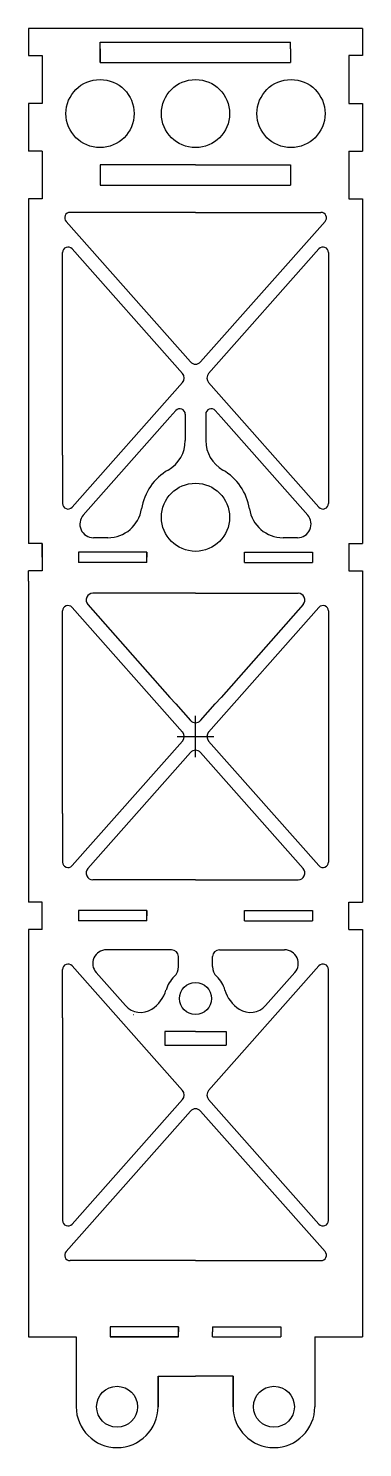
# Model space of a CAD drawing. Header units: millimetres. Extents: x 2324 to 2373, y 1493 to 1701.
import ezdxf

# ---------------------------------------------------------------- set-up
doc = ezdxf.new("R2010")
doc.units = ezdxf.units.MM
doc.layers.add('2mm碳板', color=1, linetype='Continuous')

msp = doc.modelspace()

# ---------------------------------------------------------------- linework, layer by layer
at = {"layer": '2mm碳板'}
for p, q in [((2323.78, 1701.01), (2323.78, 1697.01)), ((2323.78, 1701.01), (2323.78, 1697.01)), ((2372.78, 1701.01), (2323.78, 1701.01)), ((2372.78, 1701.01), (2372.78, 1697.01)), ((2334.32, 1698.01), (2334.32, 1699.01)), ((2334.32, 1699.01), (2362.2, 1699.01)), ((2334.32, 1698.01), (2334.32, 1696.01)), ((2334.32, 1696.01), (2334.32, 1698.01)), ((2362.2, 1698.01), (2362.2, 1699.01)), ((2362.2, 1698.01), (2362.2, 1696.01)), ((2323.78, 1697.01), (2325.28, 1697.01)), ((2323.78, 1697.01), (2325.78, 1697.01)), ((2325.78, 1697.01), (2325.78, 1690.01)), ((2325.78, 1697.01), (2325.78, 1690.01)), ((2334.32, 1696.01), (2362.2, 1696.01)), ((2372.78, 1697.01), (2370.78, 1697.01)), ((2370.78, 1697.01), (2370.78, 1690.01)), ((2325.78, 1690.01), (2323.78, 1690.01)), ((2323.78, 1690.01), (2323.78, 1688.51)), ((2370.78, 1690.01), (2372.78, 1690.01)), ((2372.78, 1690.01), (2372.78, 1683.01)), ((2323.78, 1688.51), (2323.78, 1683.01)), ((2325.78, 1683.01), (2323.78, 1683.01)), ((2325.78, 1683.01), (2325.78, 1676.01)), ((2370.78, 1683.01), (2372.78, 1683.01)), ((2370.78, 1683.01), (2370.78, 1676.01)), ((2348.28, 1681.01), (2334.32, 1681.01)), ((2334.32, 1681.01), (2334.32, 1678.01)), ((2348.28, 1681.01), (2362.2, 1681.01)), ((2362.2, 1681.01), (2362.2, 1678.01)), ((2334.32, 1678.01), (2362.2, 1678.01)), ((2323.78, 1676.01), (2323.78, 1626.91)), ((2325.78, 1676.01), (2323.78, 1676.01)), ((2370.78, 1676.01), (2372.78, 1676.01)), ((2372.78, 1676.01), (2372.78, 1625.41)), ((2347.53, 1652.07), (2329.29, 1672.68)), ((2348.28, 1674.01), (2329.89, 1674.01)), ((2348.28, 1674.01), (2366.67, 1674.01)), ((2349.03, 1652.07), (2367.27, 1672.68)), ((2328.78, 1638.41), (2328.78, 1668.13)), ((2330.18, 1668.66), (2346.36, 1650.37)), ((2366.38, 1668.66), (2350.2, 1650.37)), ((2367.78, 1668.13), (2367.78, 1631.29)), ((2346.36, 1649.05), (2330.18, 1630.76)), ((2350.2, 1649.05), (2366.38, 1630.76)), ((2331.82, 1629.61), (2344.53, 1643.97)), ((2344.53, 1643.97), (2345.38, 1644.93)), ((2346.78, 1644.4), (2346.78, 1640.54)), ((2349.78, 1644.4), (2349.78, 1640.54)), ((2352.02, 1643.97), (2351.18, 1644.93)), ((2364.73, 1629.61), (2352.02, 1643.97)), ((2328.78, 1638.41), (2328.78, 1631.29)), ((2323.78, 1626.91), (2323.78, 1625.41)), ((2325.78, 1625.41), (2323.78, 1625.41)), ((2325.78, 1625.41), (2325.78, 1621.41)), ((2325.78, 1623.41), (2325.78, 1625.41)), ((2335.43, 1626.28), (2333.32, 1626.28)), ((2363.23, 1626.28), (2361.12, 1626.28)), ((2370.78, 1625.41), (2370.78, 1621.41)), ((2370.78, 1625.41), (2372.78, 1625.41)), ((2331.12, 1624.16), (2331.12, 1622.66)), ((2341.12, 1624.16), (2331.12, 1624.16)), ((2341.12, 1622.66), (2331.12, 1622.66)), ((2341.12, 1623.41), (2341.12, 1624.16)), ((2341.12, 1623.41), (2341.12, 1624.16)), ((2341.12, 1624.16), (2341.12, 1623.41)), ((2341.12, 1622.66), (2341.12, 1623.41)), ((2355.44, 1623.41), (2355.44, 1624.16)), ((2355.44, 1623.41), (2355.44, 1624.16)), ((2355.44, 1624.16), (2365.44, 1624.16)), ((2355.44, 1622.66), (2355.44, 1623.41)), ((2355.44, 1622.66), (2365.44, 1622.66)), ((2365.44, 1624.16), (2365.44, 1622.66)), ((2325.78, 1621.41), (2323.78, 1621.41)), ((2323.78, 1619.91), (2323.78, 1621.41)), ((2370.78, 1621.41), (2372.78, 1621.41)), ((2372.78, 1621.41), (2372.78, 1578.26)), ((2323.78, 1619.91), (2323.78, 1590.04)), ((2348.28, 1618.13), (2333.24, 1618.13)), ((2348.28, 1618.13), (2363.32, 1618.13)), ((2330.18, 1616.06), (2346.36, 1597.77)), ((2332.49, 1616.47), (2344.53, 1602.85)), ((2366.38, 1616.06), (2350.2, 1597.77)), ((2364.07, 1616.47), (2352.02, 1602.85)), ((2328.78, 1585.81), (2328.78, 1615.53)), ((2367.78, 1615.53), (2367.78, 1578.69)), ((2344.53, 1602.85), (2345.38, 1601.9)), ((2345.38, 1601.9), (2347.53, 1599.47)), ((2349.03, 1599.47), (2351.18, 1601.9)), ((2352.02, 1602.85), (2351.18, 1601.9)), ((2348.28, 1594.09), (2348.28, 1600.13)), ((2346.36, 1596.45), (2330.18, 1578.16)), ((2345.61, 1597.11), (2350.95, 1597.11)), ((2350.2, 1596.45), (2366.38, 1578.16)), ((2347.53, 1594.76), (2332.49, 1577.76)), ((2349.03, 1594.76), (2364.07, 1577.76)), ((2323.78, 1590.04), (2323.78, 1572.81)), ((2328.78, 1585.81), (2328.78, 1578.69)), ((2372.78, 1578.26), (2372.78, 1572.81)), ((2348.28, 1576.09), (2333.24, 1576.09)), ((2348.28, 1576.09), (2363.32, 1576.09)), ((2325.78, 1572.81), (2323.78, 1572.81)), ((2325.78, 1568.81), (2325.78, 1572.81)), ((2370.78, 1568.81), (2370.78, 1572.81)), ((2370.78, 1572.81), (2372.78, 1572.81)), ((2331.12, 1571.56), (2331.12, 1570.06)), ((2341.12, 1571.56), (2331.12, 1571.56)), ((2341.12, 1570.81), (2341.12, 1571.56)), ((2341.12, 1570.81), (2341.12, 1571.56)), ((2341.12, 1571.56), (2341.12, 1570.81)), ((2341.12, 1570.06), (2341.12, 1570.81)), ((2355.44, 1570.81), (2355.44, 1571.56)), ((2355.44, 1570.81), (2355.44, 1571.56)), ((2355.44, 1571.56), (2365.44, 1571.56)), ((2355.44, 1570.06), (2355.44, 1570.81)), ((2365.44, 1571.56), (2365.44, 1570.06)), ((2323.78, 1568.81), (2323.78, 1543.01)), ((2325.78, 1568.81), (2323.78, 1568.81)), ((2341.12, 1570.06), (2331.12, 1570.06)), ((2355.44, 1570.06), (2365.44, 1570.06)), ((2370.78, 1568.81), (2372.78, 1568.81)), ((2372.78, 1568.81), (2372.78, 1543.01)), ((2344.78, 1565.81), (2335.21, 1565.81)), ((2345.78, 1563.35), (2345.78, 1564.81)), ((2350.78, 1563.35), (2350.78, 1564.81)), ((2351.78, 1565.81), (2361.35, 1565.81)), ((2328.78, 1555.81), (2328.78, 1562.93)), ((2330.18, 1563.46), (2346.36, 1545.17)), ((2333.71, 1562.49), (2337.99, 1557.64)), ((2366.38, 1563.46), (2350.2, 1545.17)), ((2362.85, 1562.49), (2358.56, 1557.64)), ((2367.78, 1526.09), (2367.78, 1562.93)), ((2328.78, 1555.81), (2328.78, 1526.09)), ((2339.15, 1556.31), (2339.17, 1556.31)), ((2348.28, 1553.81), (2343.78, 1553.81)), ((2343.78, 1553.81), (2343.78, 1551.81)), ((2348.28, 1553.81), (2352.78, 1553.81)), ((2352.78, 1553.81), (2352.78, 1551.81)), ((2343.78, 1551.81), (2352.78, 1551.81)), ((2346.36, 1543.85), (2330.18, 1525.56)), ((2350.2, 1543.85), (2366.38, 1525.56)), ((2323.78, 1543.01), (2323.78, 1509.01)), ((2347.53, 1542.16), (2329.29, 1521.54)), ((2349.03, 1542.16), (2367.27, 1521.54)), ((2372.78, 1543.01), (2372.78, 1509.01)), ((2348.28, 1520.21), (2329.89, 1520.21)), ((2348.28, 1520.21), (2366.67, 1520.21)), ((2335.78, 1510.51), (2335.78, 1509.01)), ((2345.78, 1510.51), (2335.78, 1510.51)), ((2345.78, 1509.76), (2345.78, 1510.51)), ((2345.78, 1509.76), (2345.78, 1510.51)), ((2345.78, 1510.51), (2345.78, 1509.76)), ((2345.78, 1509.01), (2345.78, 1509.76)), ((2350.78, 1510.51), (2360.78, 1510.51)), ((2350.78, 1510.51), (2350.78, 1509.76)), ((2350.78, 1509.01), (2350.78, 1509.76)), ((2360.78, 1510.51), (2360.78, 1509.01)), ((2323.78, 1509.01), (2330.78, 1509.01)), ((2330.78, 1509.01), (2330.78, 1498.77)), ((2345.78, 1509.01), (2335.78, 1509.01)), ((2335.78, 1509.01), (2345.78, 1509.01)), ((2350.78, 1509.01), (2360.78, 1509.01)), ((2350.78, 1509.01), (2360.78, 1509.01)), ((2365.78, 1509.01), (2372.78, 1509.01)), ((2365.78, 1509.01), (2365.78, 1498.77)), ((2342.78, 1503.25), (2342.78, 1498.77)), ((2342.78, 1498.77), (2342.78, 1503.25)), ((2342.78, 1503.25), (2348.28, 1503.25)), ((2353.78, 1503.25), (2348.28, 1503.25)), ((2353.78, 1503.25), (2353.78, 1498.77)), ((2353.78, 1498.77), (2353.78, 1503.25))]:
    msp.add_line(p, q, dxfattribs=at)
for centre, radius in [((2334.28, 1688.51), 5), ((2348.28, 1688.51), 5), ((2362.28, 1688.51), 5), ((2348.28, 1629.28), 5), ((2348.28, 1558.66), 2.35), ((2336.78, 1498.77), 3), ((2359.78, 1498.77), 3)]:
    msp.add_circle(centre, radius, dxfattribs=at)
for centre, radius, start, end in [((2329.89, 1673.21), 0.8, 90, 221.5016), ((2366.67, 1673.21), 0.8, 318.4984, 90), ((2329.58, 1668.13), 0.8, 41.5016, 180), ((2366.98, 1668.13), 0.8, 360, 138.4984), ((2348.28, 1652.73), 1, 221.5016, 318.4984), ((2345.61, 1649.71), 1, 318.4984, 41.5016), ((2350.95, 1649.71), 1, 138.4984, 221.5016), ((2345.98, 1644.4), 0.8, 0, 138.4984), ((2350.58, 1644.4), 0.8, 41.5016, 180), ((2341.78, 1640.54), 5, 300, 0), ((2354.78, 1640.54), 5, 180, 240), ((2348.28, 1629.28), 8, 120, 171.1501), ((2348.28, 1629.28), 8, 8.8499, 60), ((2329.58, 1631.29), 0.8, 180, 318.4984), ((2366.98, 1631.29), 0.8, 221.5016, 0), ((2333.32, 1628.28), 2, 138.4984, 270), ((2335.43, 1631.28), 5, 270, 351.1501), ((2361.12, 1631.28), 5, 188.8499, 270), ((2363.23, 1628.28), 2, 270, 41.5016), ((2333.24, 1617.13), 1, 90, 221.5016), ((2363.32, 1617.13), 1, 318.4984, 90), ((2329.58, 1615.53), 0.8, 41.5016, 180), ((2366.98, 1615.53), 0.8, 360, 138.4984), ((2348.28, 1600.13), 1, 221.5016, 318.4984), ((2345.61, 1597.11), 1, 318.4984, 41.5016), ((2350.95, 1597.11), 1, 138.4984, 221.5016), ((2348.28, 1594.09), 1, 41.5016, 138.4984), ((2329.58, 1578.69), 0.8, 180, 318.4984), ((2366.98, 1578.69), 0.8, 221.5016, 0), ((2333.24, 1577.09), 1, 138.4984, 270), ((2363.32, 1577.09), 1, 270, 41.5016), ((2335.21, 1563.81), 2, 90, 221.5016), ((2344.78, 1564.81), 1, 0, 90), ((2351.78, 1564.81), 1, 90, 180), ((2361.35, 1563.81), 2, 318.4984, 90), ((2329.58, 1562.93), 0.8, 41.5016, 180), ((2348.28, 1558.66), 4.5, 133.8131, 163.8026), ((2343.78, 1563.35), 2, 313.8131, 0), ((2352.78, 1563.35), 2, 180, 226.1869), ((2348.28, 1558.66), 4.5, 16.1974, 46.1869), ((2366.98, 1562.93), 0.8, 0, 138.4984), ((2339.15, 1561.31), 5, 302.8905, 343.8026), ((2357.4, 1561.31), 5, 196.1974, 237.1095), ((2340.24, 1559.63), 3, 221.5016, 302.8905), ((2356.31, 1559.63), 3, 237.1095, 318.4984), ((2345.61, 1544.51), 1, 318.4984, 41.5016), ((2350.95, 1544.51), 1, 138.4984, 221.5016), ((2348.28, 1541.49), 1, 41.5016, 138.4984), ((2329.58, 1526.09), 0.8, 180, 318.4984), ((2366.98, 1526.09), 0.8, 221.5016, 0), ((2329.89, 1521.01), 0.8, 138.4984, 270), ((2366.67, 1521.01), 0.8, 270, 41.5016), ((2336.78, 1498.77), 6, 180, 0), ((2359.78, 1498.77), 6, 180, 0)]:
    msp.add_arc(centre, radius, start, end, dxfattribs=at)

doc.saveas('drawing.dxf')
